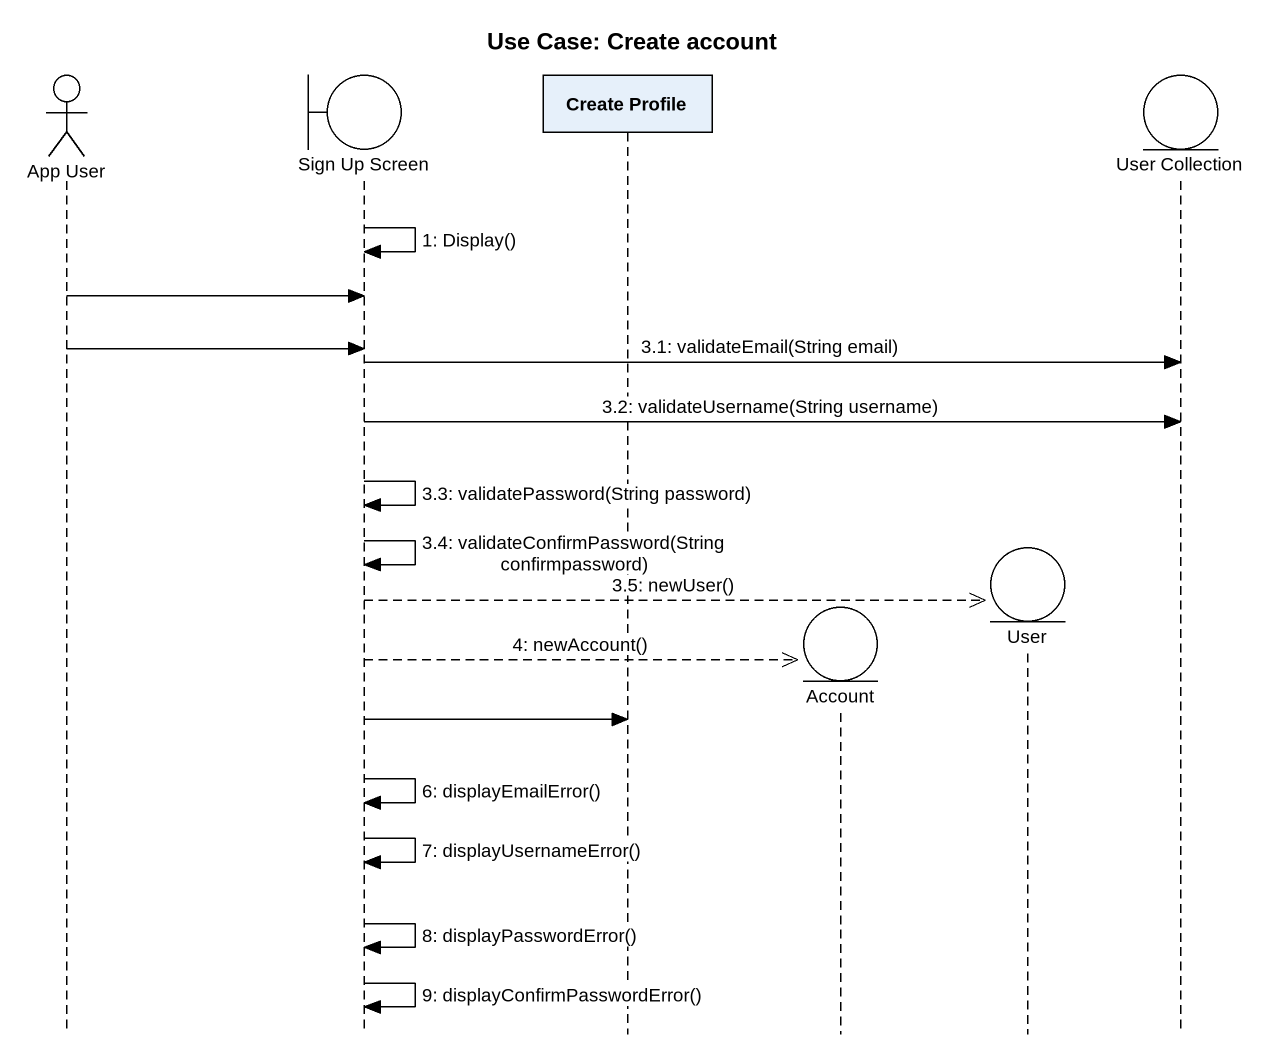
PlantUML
@startuml
title Use Case: Create account
hide footbox
actor "App User" as App_User
boundary "Sign Up Screen" as Sign_Up_Screen
participant "Create Profile" as Create_Profile
entity Account
entity User
entity "User Collection" as User_Collection

Sign_Up_Screen -> Sign_Up_Screen : 1: Display()
App_User -> Sign_Up_Screen
App_User -> Sign_Up_Screen
Sign_Up_Screen -> User_Collection : 3.1: validateEmail(String email)
Sign_Up_Screen -> User_Collection : 3.2: validateUsername(String username)
Sign_Up_Screen -> Sign_Up_Screen : 3.3: validatePassword(String password)
Sign_Up_Screen -> Sign_Up_Screen : 3.4: validateConfirmPassword(String confirmpassword)
Sign_Up_Screen -->> User ** : 3.5: newUser()
Sign_Up_Screen -->> Account ** : 4: newAccount()
Sign_Up_Screen -> Create_Profile
Sign_Up_Screen -> Sign_Up_Screen : 6: displayEmailError()
Sign_Up_Screen -> Sign_Up_Screen : 7: displayUsernameError()
Sign_Up_Screen -> Sign_Up_Screen : 8: displayPasswordError()
Sign_Up_Screen -> Sign_Up_Screen : 9: displayConfirmPasswordError()
@enduml
